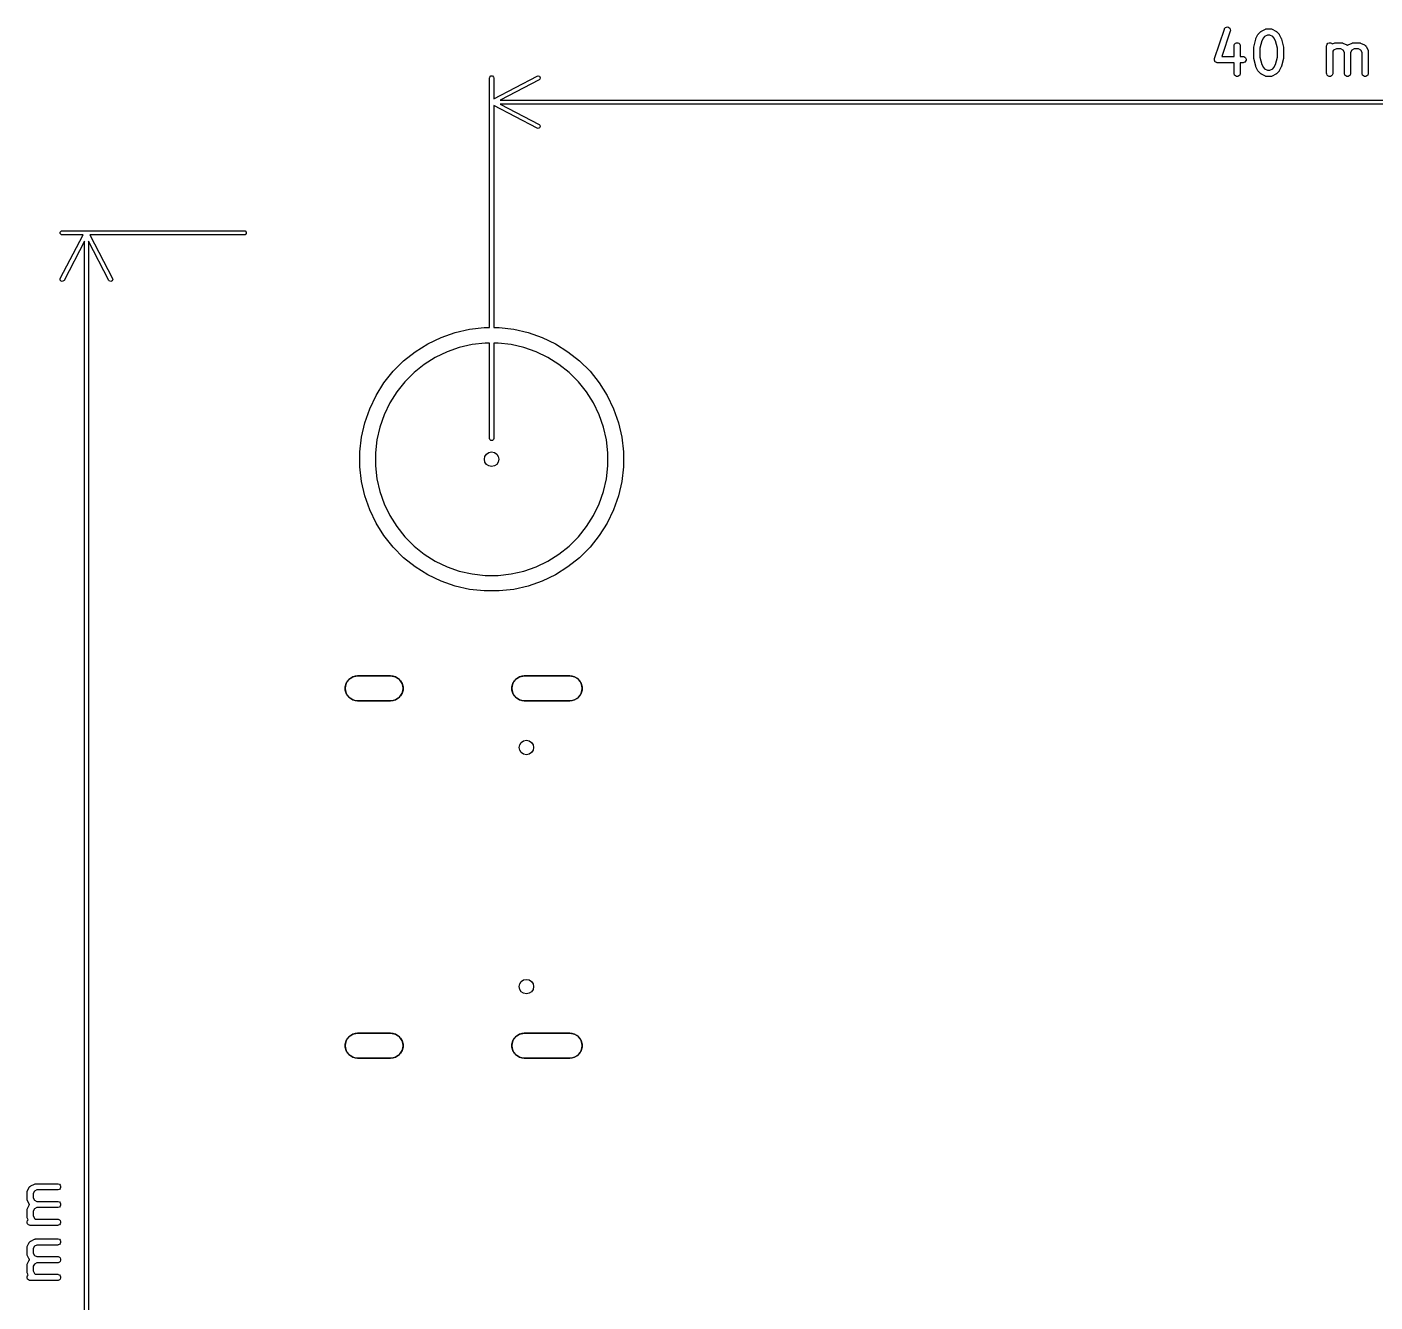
# Model space of a CAD drawing. Extents: x 4.57 to 7.12, y -5.03 to -2.67.
# Drawn here: x 4.585 to 5.867, y -3.879 to -2.665 of the extents above; entities that cross this region are included whole.
import ezdxf

# ---------------------------------------------------------------- set-up
doc = ezdxf.new("R2010")
doc.units = 0
doc.header["$MEASUREMENT"] = 0
doc.layers.add('BLACK', color=7, linetype='CONTINUOUS')

msp = doc.modelspace()

# ---------------------------------------------------------------- linework, layer by layer
at = {"layer": 'BLACK', "linetype": 'CONTINUOUS'}
for p, q in [((5.7146, -2.6953), (5.724, -2.6672)), ((5.724, -2.6672), (5.7242, -2.6667)), ((5.7242, -2.6667), (5.725, -2.6658)), ((5.725, -2.6658), (5.726, -2.6653)), ((5.726, -2.6653), (5.7272, -2.6652)), ((5.7272, -2.6652), (5.7282, -2.6656)), ((5.7282, -2.6656), (5.7291, -2.6663)), ((5.7291, -2.6663), (5.7296, -2.6673)), ((5.7296, -2.6673), (5.7297, -2.6685)), ((5.7592, -2.6692), (5.763, -2.6674)), ((5.763, -2.6674), (5.7635, -2.6671)), ((5.7635, -2.6671), (5.7636, -2.6671)), ((5.7636, -2.6671), (5.7637, -2.6671)), ((5.7637, -2.6671), (5.7643, -2.667)), ((5.7643, -2.667), (5.768, -2.667)), ((5.768, -2.667), (5.7686, -2.6671)), ((5.7686, -2.6671), (5.7687, -2.6671)), ((5.7687, -2.6671), (5.7688, -2.6671)), ((5.7688, -2.6671), (5.7694, -2.6674)), ((5.7694, -2.6674), (5.7731, -2.6692)), ((5.7296, -2.6691), (5.7215, -2.6933)), ((5.7297, -2.6685), (5.7296, -2.6691)), ((5.7337, -2.6815), (5.7345, -2.6807)), ((5.7345, -2.6807), (5.7356, -2.6802)), ((5.7356, -2.6802), (5.7367, -2.6802)), ((5.7367, -2.6802), (5.7378, -2.6807)), ((5.7378, -2.6807), (5.7386, -2.6815)), ((5.752, -2.6843), (5.7539, -2.6768)), ((5.7539, -2.6767), (5.754, -2.6765)), ((5.7539, -2.6768), (5.7539, -2.6767)), ((5.7539, -2.6767), (5.7539, -2.6767)), ((5.754, -2.6765), (5.7541, -2.6762)), ((5.7541, -2.6762), (5.756, -2.6724)), ((5.7541, -2.6762), (5.7541, -2.6762)), ((5.7541, -2.6762), (5.7541, -2.6762)), ((5.756, -2.6724), (5.7562, -2.6722)), ((5.7562, -2.6721), (5.7563, -2.672)), ((5.7562, -2.6722), (5.7562, -2.6721)), ((5.7563, -2.672), (5.7563, -2.6719)), ((5.7563, -2.6719), (5.7564, -2.6719)), ((5.7564, -2.6719), (5.7566, -2.6717)), ((5.7566, -2.6717), (5.7584, -2.6698)), ((5.7596, -2.6785), (5.7579, -2.6854)), ((5.7584, -2.6698), (5.7587, -2.6696)), ((5.7587, -2.6696), (5.7587, -2.6695)), ((5.7587, -2.6695), (5.7588, -2.6695)), ((5.7588, -2.6695), (5.7589, -2.6694)), ((5.7589, -2.6694), (5.759, -2.6694)), ((5.759, -2.6694), (5.7592, -2.6692)), ((5.7611, -2.6755), (5.7596, -2.6785)), ((5.7623, -2.6743), (5.7611, -2.6755)), ((5.765, -2.6729), (5.7623, -2.6743)), ((5.7673, -2.6729), (5.765, -2.6729)), ((5.77, -2.6743), (5.7673, -2.6729)), ((5.7712, -2.6755), (5.77, -2.6743)), ((5.7727, -2.6785), (5.7712, -2.6755)), ((5.7745, -2.6854), (5.7727, -2.6785)), ((5.7731, -2.6692), (5.7734, -2.6694)), ((5.7734, -2.6694), (5.7734, -2.6694)), ((5.7734, -2.6694), (5.7735, -2.6695)), ((5.7735, -2.6695), (5.7736, -2.6695)), ((5.7736, -2.6695), (5.7736, -2.6696)), ((5.7736, -2.6696), (5.7739, -2.6698)), ((5.7739, -2.6698), (5.7757, -2.6717)), ((5.7757, -2.6717), (5.7759, -2.6719)), ((5.7759, -2.6719), (5.776, -2.6719)), ((5.776, -2.6719), (5.776, -2.672)), ((5.776, -2.672), (5.7761, -2.6721)), ((5.7761, -2.6721), (5.7761, -2.6722)), ((5.7761, -2.6722), (5.7763, -2.6724)), ((5.7763, -2.6724), (5.7782, -2.6762)), ((5.7782, -2.6762), (5.7782, -2.6762)), ((5.7782, -2.6762), (5.7782, -2.6762)), ((5.7782, -2.6762), (5.7783, -2.6765)), ((5.7783, -2.6765), (5.7784, -2.6767)), ((5.7784, -2.6767), (5.7784, -2.6767)), ((5.7784, -2.6767), (5.7784, -2.6768)), ((5.7784, -2.6768), (5.7803, -2.6843)), ((5.8218, -2.6815), (5.8226, -2.6807)), ((5.8226, -2.6807), (5.8237, -2.6802)), ((5.8237, -2.6802), (5.8249, -2.6802)), ((5.8249, -2.6802), (5.8259, -2.6807)), ((5.8259, -2.6807), (5.8267, -2.6814)), ((5.8267, -2.6814), (5.8286, -2.6805)), ((5.8286, -2.6805), (5.8291, -2.6803)), ((5.8291, -2.6803), (5.8292, -2.6803)), ((5.8292, -2.6803), (5.8293, -2.6802)), ((5.8293, -2.6802), (5.8299, -2.6802)), ((5.8299, -2.6802), (5.8355, -2.6802)), ((5.8355, -2.6802), (5.8361, -2.6802)), ((5.8361, -2.6802), (5.8362, -2.6803)), ((5.8362, -2.6803), (5.8363, -2.6803)), ((5.8363, -2.6803), (5.8368, -2.6805)), ((5.8368, -2.6805), (5.8406, -2.6823)), ((5.8417, -2.6823), (5.8455, -2.6805)), ((5.8455, -2.6805), (5.846, -2.6803)), ((5.846, -2.6803), (5.8461, -2.6803)), ((5.8461, -2.6803), (5.8462, -2.6802)), ((5.8462, -2.6802), (5.8468, -2.6802)), ((5.8468, -2.6802), (5.8524, -2.6802)), ((5.8524, -2.6802), (5.853, -2.6802)), ((5.853, -2.6802), (5.8531, -2.6803)), ((5.8531, -2.6803), (5.8532, -2.6803)), ((5.8532, -2.6803), (5.8537, -2.6805)), ((5.8537, -2.6805), (5.8575, -2.6823)), ((5.7215, -2.6933), (5.7332, -2.6933)), ((5.7332, -2.6831), (5.7333, -2.6825)), ((5.7332, -2.6933), (5.7332, -2.6831)), ((5.7333, -2.6825), (5.7337, -2.6815)), ((5.7386, -2.6815), (5.7391, -2.6825)), ((5.7391, -2.6825), (5.7391, -2.6831)), ((5.7391, -2.6831), (5.7391, -2.6933)), ((5.7391, -2.6933), (5.7418, -2.6933)), ((5.7418, -2.6933), (5.7424, -2.6933)), ((5.7424, -2.6933), (5.7434, -2.6938)), ((5.7434, -2.6938), (5.7442, -2.6946)), ((5.752, -2.6844), (5.752, -2.6843)), ((5.752, -2.6846), (5.752, -2.6844)), ((5.752, -2.6844), (5.752, -2.6844)), ((5.752, -2.6848), (5.752, -2.6846)), ((5.752, -2.6849), (5.752, -2.6848)), ((5.752, -2.685), (5.752, -2.6849)), ((5.752, -2.6944), (5.752, -2.685)), ((5.7579, -2.6854), (5.7579, -2.694)), ((5.7745, -2.694), (5.7745, -2.6854)), ((5.7803, -2.6843), (5.7803, -2.6844)), ((5.7803, -2.6844), (5.7803, -2.6844)), ((5.7803, -2.6844), (5.7803, -2.6846)), ((5.7803, -2.6846), (5.7804, -2.6848)), ((5.7804, -2.6848), (5.7803, -2.6849)), ((5.7803, -2.6849), (5.7804, -2.685)), ((5.7804, -2.685), (5.7804, -2.6944)), ((5.8213, -2.6831), (5.8214, -2.6825)), ((5.8213, -2.7094), (5.8213, -2.6831)), ((5.8214, -2.6825), (5.8218, -2.6815)), ((5.8279, -2.6874), (5.8272, -2.6881)), ((5.8272, -2.6881), (5.8272, -2.7094)), ((5.8306, -2.6861), (5.8279, -2.6874)), ((5.8348, -2.6861), (5.8306, -2.6861)), ((5.8371, -2.6872), (5.8348, -2.6861)), ((5.8382, -2.6894), (5.8371, -2.6872)), ((5.8382, -2.7094), (5.8382, -2.6894)), ((5.8406, -2.6823), (5.8407, -2.6824)), ((5.8407, -2.6824), (5.8407, -2.6824)), ((5.8407, -2.6824), (5.8408, -2.6825)), ((5.8408, -2.6825), (5.8411, -2.6827)), ((5.8411, -2.6827), (5.8411, -2.6827)), ((5.8411, -2.6827), (5.8412, -2.6827)), ((5.8412, -2.6827), (5.8415, -2.6825)), ((5.8415, -2.6825), (5.8416, -2.6824)), ((5.8416, -2.6824), (5.8417, -2.6823)), ((5.8416, -2.6824), (5.8416, -2.6824)), ((5.8452, -2.6872), (5.8441, -2.6894)), ((5.8441, -2.6894), (5.8441, -2.7094)), ((5.8475, -2.6861), (5.8452, -2.6872)), ((5.8517, -2.6861), (5.8475, -2.6861)), ((5.8539, -2.6872), (5.8517, -2.6861)), ((5.8551, -2.6894), (5.8539, -2.6872)), ((5.8551, -2.7094), (5.8551, -2.6894)), ((5.8575, -2.6823), (5.8576, -2.6824)), ((5.8576, -2.6824), (5.8576, -2.6824)), ((5.8576, -2.6824), (5.8577, -2.6825)), ((5.8577, -2.6825), (5.858, -2.6827)), ((5.858, -2.6827), (5.8582, -2.6829)), ((5.8582, -2.6829), (5.8585, -2.6832)), ((5.8585, -2.6832), (5.8587, -2.6835)), ((5.8587, -2.6835), (5.8587, -2.6835)), ((5.8587, -2.6835), (5.8587, -2.6836)), ((5.8587, -2.6836), (5.8588, -2.6837)), ((5.8588, -2.6837), (5.8607, -2.6874)), ((5.8607, -2.6874), (5.8609, -2.688)), ((5.8609, -2.688), (5.8609, -2.6881)), ((5.8609, -2.6881), (5.8609, -2.6882)), ((5.8609, -2.6882), (5.861, -2.6887)), ((5.861, -2.6887), (5.861, -2.7094)), ((5.7145, -2.6956), (5.7146, -2.6953)), ((5.7145, -2.6957), (5.7145, -2.6956)), ((5.7145, -2.6959), (5.7145, -2.6957)), ((5.7145, -2.6957), (5.7145, -2.6957)), ((5.7145, -2.6963), (5.7145, -2.6959)), ((5.7145, -2.6968), (5.7145, -2.6963)), ((5.7146, -2.6969), (5.7145, -2.6968)), ((5.7146, -2.697), (5.7146, -2.6969)), ((5.7148, -2.6974), (5.7146, -2.697)), ((5.715, -2.6979), (5.7148, -2.6974)), ((5.715, -2.698), (5.715, -2.6979)), ((5.7151, -2.698), (5.715, -2.698)), ((5.7154, -2.6984), (5.7151, -2.698)), ((5.7158, -2.6987), (5.7154, -2.6984)), ((5.7159, -2.6987), (5.7158, -2.6987)), ((5.716, -2.6988), (5.7159, -2.6987)), ((5.7164, -2.699), (5.716, -2.6988)), ((5.7168, -2.6991), (5.7164, -2.699)), ((5.717, -2.6992), (5.7168, -2.6991)), ((5.7171, -2.6992), (5.717, -2.6992)), ((5.717, -2.6992), (5.717, -2.6992)), ((5.7174, -2.6992), (5.7171, -2.6992)), ((5.7332, -2.6992), (5.7174, -2.6992)), ((5.7332, -2.7094), (5.7332, -2.6992)), ((5.7418, -2.6992), (5.7391, -2.6992)), ((5.7391, -2.6992), (5.7391, -2.7094)), ((5.7424, -2.6991), (5.7418, -2.6992)), ((5.7434, -2.6987), (5.7424, -2.6991)), ((5.7442, -2.6979), (5.7434, -2.6987)), ((5.7442, -2.6946), (5.7447, -2.6957)), ((5.7447, -2.6968), (5.7442, -2.6979)), ((5.7447, -2.6957), (5.7447, -2.6968)), ((5.752, -2.6945), (5.752, -2.6944)), ((5.752, -2.6947), (5.752, -2.6945)), ((5.752, -2.6945), (5.752, -2.6945)), ((5.752, -2.6949), (5.752, -2.6947)), ((5.752, -2.695), (5.752, -2.6949)), ((5.752, -2.6951), (5.752, -2.695)), ((5.7539, -2.7026), (5.752, -2.6951)), ((5.754, -2.7029), (5.7539, -2.7026)), ((5.7539, -2.7026), (5.7539, -2.7026)), ((5.7539, -2.7026), (5.7539, -2.7026)), ((5.7541, -2.7031), (5.754, -2.7029)), ((5.7541, -2.7032), (5.7541, -2.7031)), ((5.7541, -2.7031), (5.7541, -2.7031)), ((5.756, -2.7069), (5.7541, -2.7032)), ((5.7579, -2.694), (5.7596, -2.7008)), ((5.7596, -2.7008), (5.7611, -2.7039)), ((5.7611, -2.7039), (5.7623, -2.7051)), ((5.7623, -2.7051), (5.765, -2.7064)), ((5.765, -2.7064), (5.7673, -2.7064)), ((5.7673, -2.7064), (5.77, -2.7051)), ((5.77, -2.7051), (5.7712, -2.7039)), ((5.7712, -2.7039), (5.7727, -2.7008)), ((5.7727, -2.7008), (5.7745, -2.694)), ((5.7782, -2.7032), (5.7763, -2.7069)), ((5.7783, -2.7029), (5.7782, -2.7031)), ((5.7782, -2.7031), (5.7782, -2.7031)), ((5.7782, -2.7031), (5.7782, -2.7032)), ((5.7784, -2.7026), (5.7783, -2.7029)), ((5.7803, -2.6951), (5.7784, -2.7026)), ((5.7784, -2.7026), (5.7784, -2.7026)), ((5.7784, -2.7026), (5.7784, -2.7026)), ((5.7804, -2.6944), (5.7803, -2.6945)), ((5.7803, -2.6945), (5.7804, -2.6945)), ((5.7804, -2.6945), (5.7803, -2.6947)), ((5.7803, -2.6947), (5.7803, -2.6949)), ((5.7803, -2.6949), (5.7803, -2.695)), ((5.7803, -2.695), (5.7803, -2.6951)), ((5.0247, -2.7136), (5.0249, -2.7129)), ((5.0247, -2.9513), (5.0247, -2.7136)), ((5.0249, -2.7129), (5.026, -2.7118)), ((5.026, -2.7118), (5.0275, -2.7118)), ((5.0275, -2.7118), (5.0285, -2.7129)), ((5.0285, -2.7129), (5.0287, -2.7136)), ((5.0287, -2.7335), (5.0702, -2.7119)), ((5.0287, -2.7136), (5.0287, -2.7335)), ((5.072, -2.7154), (5.0348, -2.7348)), ((5.0702, -2.7119), (5.0709, -2.7117)), ((5.0709, -2.7117), (5.0723, -2.7121)), ((5.0726, -2.7149), (5.072, -2.7154)), ((5.0723, -2.7121), (5.073, -2.7135)), ((5.073, -2.7135), (5.0726, -2.7149)), ((5.7333, -2.7099), (5.7332, -2.7094)), ((5.7337, -2.711), (5.7333, -2.7099)), ((5.7345, -2.7118), (5.7337, -2.711)), ((5.7356, -2.7123), (5.7345, -2.7118)), ((5.7367, -2.7123), (5.7356, -2.7123)), ((5.7378, -2.7118), (5.7367, -2.7123)), ((5.7386, -2.711), (5.7378, -2.7118)), ((5.7391, -2.7099), (5.7386, -2.711)), ((5.7391, -2.7094), (5.7391, -2.7099)), ((5.7562, -2.7072), (5.756, -2.7069)), ((5.7562, -2.7073), (5.7562, -2.7072)), ((5.7563, -2.7073), (5.7562, -2.7073)), ((5.7563, -2.7074), (5.7563, -2.7073)), ((5.7564, -2.7075), (5.7563, -2.7074)), ((5.7566, -2.7077), (5.7564, -2.7075)), ((5.7584, -2.7096), (5.7566, -2.7077)), ((5.7587, -2.7098), (5.7584, -2.7096)), ((5.7588, -2.7099), (5.7587, -2.7098)), ((5.7587, -2.7098), (5.7587, -2.7098)), ((5.7589, -2.7099), (5.7588, -2.7099)), ((5.759, -2.71), (5.7589, -2.7099)), ((5.7592, -2.7101), (5.759, -2.71)), ((5.763, -2.712), (5.7592, -2.7101)), ((5.7635, -2.7122), (5.763, -2.712)), ((5.7636, -2.7122), (5.7635, -2.7122)), ((5.7637, -2.7123), (5.7636, -2.7122)), ((5.7643, -2.7123), (5.7637, -2.7123)), ((5.768, -2.7123), (5.7643, -2.7123)), ((5.7686, -2.7123), (5.768, -2.7123)), ((5.7687, -2.7122), (5.7686, -2.7123)), ((5.7688, -2.7122), (5.7687, -2.7122)), ((5.7694, -2.712), (5.7688, -2.7122)), ((5.7731, -2.7101), (5.7694, -2.712)), ((5.7734, -2.71), (5.7731, -2.7101)), ((5.7735, -2.7099), (5.7734, -2.7099)), ((5.7734, -2.7099), (5.7734, -2.71)), ((5.7736, -2.7098), (5.7735, -2.7099)), ((5.7739, -2.7096), (5.7736, -2.7098)), ((5.7736, -2.7098), (5.7736, -2.7098)), ((5.7757, -2.7077), (5.7739, -2.7096)), ((5.7759, -2.7075), (5.7757, -2.7077)), ((5.776, -2.7074), (5.7759, -2.7075)), ((5.7761, -2.7073), (5.776, -2.7073)), ((5.776, -2.7073), (5.776, -2.7074)), ((5.7763, -2.7069), (5.7761, -2.7072)), ((5.7761, -2.7072), (5.7761, -2.7073)), ((5.8214, -2.7099), (5.8213, -2.7094)), ((5.8218, -2.711), (5.8214, -2.7099)), ((5.8226, -2.7118), (5.8218, -2.711)), ((5.8237, -2.7123), (5.8226, -2.7118)), ((5.8249, -2.7123), (5.8237, -2.7123)), ((5.8259, -2.7118), (5.8249, -2.7123)), ((5.8267, -2.711), (5.8259, -2.7118)), ((5.8272, -2.7099), (5.8267, -2.711)), ((5.8272, -2.7094), (5.8272, -2.7099)), ((5.8383, -2.7099), (5.8382, -2.7094)), ((5.8387, -2.711), (5.8383, -2.7099)), ((5.8395, -2.7118), (5.8387, -2.711)), ((5.8406, -2.7123), (5.8395, -2.7118)), ((5.8417, -2.7123), (5.8406, -2.7123)), ((5.8428, -2.7118), (5.8417, -2.7123)), ((5.8436, -2.711), (5.8428, -2.7118)), ((5.844, -2.7099), (5.8436, -2.711)), ((5.8441, -2.7094), (5.844, -2.7099)), ((5.8551, -2.7099), (5.8551, -2.7094)), ((5.8556, -2.711), (5.8551, -2.7099)), ((5.8564, -2.7118), (5.8556, -2.711)), ((5.8574, -2.7123), (5.8564, -2.7118)), ((5.8586, -2.7123), (5.8574, -2.7123)), ((5.8597, -2.7118), (5.8586, -2.7123)), ((5.8605, -2.711), (5.8597, -2.7118)), ((5.8609, -2.7099), (5.8605, -2.711)), ((5.861, -2.7094), (5.8609, -2.7099)), ((5.0702, -2.7616), (5.0287, -2.74)), ((5.0287, -2.74), (5.0287, -2.9513)), ((5.0348, -2.7348), (6.595, -2.7348)), ((6.595, -2.7387), (5.0348, -2.7387)), ((5.0348, -2.7387), (5.072, -2.7581)), ((5.072, -2.7581), (5.0726, -2.7586)), ((5.0709, -2.7618), (5.0702, -2.7616)), ((5.0723, -2.7613), (5.0709, -2.7618)), ((5.073, -2.76), (5.0723, -2.7613)), ((5.0726, -2.7586), (5.073, -2.76)), ((4.6162, -2.8604), (4.6173, -2.8593)), ((4.6162, -2.8619), (4.6162, -2.8604)), ((4.6173, -2.8593), (4.618, -2.8592)), ((4.618, -2.8592), (4.7914, -2.8592)), ((4.7914, -2.8592), (4.7922, -2.8593)), ((4.7922, -2.8593), (4.7933, -2.8604)), ((4.7933, -2.8604), (4.7933, -2.8619)), ((4.6173, -2.863), (4.6162, -2.8619)), ((4.6163, -2.9046), (4.6379, -2.8631)), ((4.618, -2.8631), (4.6173, -2.863)), ((4.6379, -2.8631), (4.618, -2.8631)), ((4.6392, -2.8692), (4.6198, -2.9064)), ((4.6392, -4.8607), (4.6392, -2.8692)), ((4.6625, -2.9064), (4.6431, -2.8692)), ((4.6431, -2.8692), (4.6431, -4.8607)), ((4.7914, -2.8631), (4.6444, -2.8631)), ((4.6444, -2.8631), (4.666, -2.9046)), ((4.7922, -2.863), (4.7914, -2.8631)), ((4.7933, -2.8619), (4.7922, -2.863)), ((4.6161, -2.9053), (4.6163, -2.9046)), ((4.6165, -2.9068), (4.6161, -2.9053)), ((4.6179, -2.9075), (4.6165, -2.9068)), ((4.6193, -2.907), (4.6179, -2.9075)), ((4.6198, -2.9064), (4.6193, -2.907)), ((4.6629, -2.907), (4.6625, -2.9064)), ((4.6644, -2.9075), (4.6629, -2.907)), ((4.6657, -2.9068), (4.6644, -2.9075)), ((4.6662, -2.9053), (4.6657, -2.9068)), ((4.666, -2.9046), (4.6662, -2.9053)), ((4.966, -2.9668), (4.9786, -2.9607)), ((4.9786, -2.9607), (4.9919, -2.956)), ((4.9919, -2.956), (5.0057, -2.9529)), ((5.0057, -2.9529), (5.0197, -2.9513)), ((5.0197, -2.9513), (5.0247, -2.9513)), ((5.0287, -2.9513), (5.0338, -2.9513)), ((5.0338, -2.9513), (5.0478, -2.9529)), ((5.0478, -2.9529), (5.0615, -2.956)), ((5.0615, -2.956), (5.0748, -2.9607)), ((5.0748, -2.9607), (5.0875, -2.9668)), ((4.943, -2.9831), (4.954, -2.9743)), ((4.954, -2.9743), (4.966, -2.9668)), ((4.9843, -2.9744), (4.9731, -2.9798)), ((4.996, -2.9703), (4.9843, -2.9744)), ((5.0082, -2.9675), (4.996, -2.9703)), ((5.0205, -2.9661), (5.0082, -2.9675)), ((5.0247, -2.9661), (5.0205, -2.9661)), ((5.0247, -3.057), (5.0247, -2.9661)), ((5.0329, -2.9661), (5.0287, -2.9661)), ((5.0287, -2.9661), (5.0287, -3.057)), ((5.0453, -2.9675), (5.0329, -2.9661)), ((5.0574, -2.9703), (5.0453, -2.9675)), ((5.0691, -2.9744), (5.0574, -2.9703)), ((5.0803, -2.9798), (5.0691, -2.9744)), ((5.0875, -2.9668), (5.0994, -2.9743)), ((5.0994, -2.9743), (5.1104, -2.9831)), ((4.9331, -2.993), (4.943, -2.9831)), ((4.9626, -2.9864), (4.9529, -2.9941)), ((4.9731, -2.9798), (4.9626, -2.9864)), ((5.0908, -2.9864), (5.0803, -2.9798)), ((5.1005, -2.9941), (5.0908, -2.9864)), ((5.1104, -2.9831), (5.1204, -2.993)), ((4.9243, -3.0041), (4.9331, -2.993)), ((4.9529, -2.9941), (4.9441, -3.0029)), ((5.1093, -3.0029), (5.1005, -2.9941)), ((5.1204, -2.993), (5.1291, -3.0041)), ((4.9168, -3.016), (4.9243, -3.0041)), ((4.9364, -3.0126), (4.9298, -3.0231)), ((4.9441, -3.0029), (4.9364, -3.0126)), ((5.1171, -3.0126), (5.1093, -3.0029)), ((5.1237, -3.0231), (5.1171, -3.0126)), ((5.1291, -3.0041), (5.1366, -3.016)), ((4.9107, -3.0287), (4.9168, -3.016)), ((4.9298, -3.0231), (4.9244, -3.0343)), ((5.1291, -3.0343), (5.1237, -3.0231)), ((5.1366, -3.016), (5.1428, -3.0287)), ((4.906, -3.042), (4.9107, -3.0287)), ((4.9244, -3.0343), (4.9203, -3.0461)), ((5.1332, -3.0461), (5.1291, -3.0343)), ((5.1428, -3.0287), (5.1474, -3.042)), ((4.9029, -3.0557), (4.906, -3.042)), ((4.9203, -3.0461), (4.9175, -3.0582)), ((5.1359, -3.0582), (5.1332, -3.0461)), ((5.1474, -3.042), (5.1505, -3.0557)), ((4.9013, -3.0697), (4.9029, -3.0557)), ((4.9175, -3.0582), (4.9161, -3.0705)), ((5.0249, -3.0578), (5.0247, -3.057)), ((5.026, -3.0589), (5.0249, -3.0578)), ((5.0275, -3.0589), (5.026, -3.0589)), ((5.0285, -3.0578), (5.0275, -3.0589)), ((5.0287, -3.057), (5.0285, -3.0578)), ((5.1373, -3.0705), (5.1359, -3.0582)), ((5.1505, -3.0557), (5.1521, -3.0697)), ((4.9013, -3.0705), (4.9013, -3.0697)), ((4.9013, -3.0838), (4.9013, -3.0705)), ((4.9161, -3.0705), (4.9161, -3.0829)), ((5.1373, -3.0829), (5.1373, -3.0705)), ((5.1521, -3.0697), (5.1521, -3.0838)), ((4.9029, -3.0978), (4.9013, -3.0838)), ((4.9161, -3.0829), (4.9175, -3.0953)), ((5.1359, -3.0953), (5.1373, -3.0829)), ((5.1521, -3.0838), (5.1505, -3.0978)), ((4.906, -3.1115), (4.9029, -3.0978)), ((4.9175, -3.0953), (4.9203, -3.1074)), ((5.1332, -3.1074), (5.1359, -3.0953)), ((5.1505, -3.0978), (5.1474, -3.1115)), ((4.9107, -3.1248), (4.906, -3.1115)), ((4.9203, -3.1074), (4.9244, -3.1191)), ((5.1291, -3.1191), (5.1332, -3.1074)), ((5.1474, -3.1115), (5.1428, -3.1248)), ((4.9168, -3.1375), (4.9107, -3.1248)), ((4.9244, -3.1191), (4.9298, -3.1303)), ((5.1237, -3.1303), (5.1291, -3.1191)), ((5.1428, -3.1248), (5.1366, -3.1375)), ((4.9243, -3.1494), (4.9168, -3.1375)), ((4.9298, -3.1303), (4.9364, -3.1408)), ((4.9364, -3.1408), (4.9441, -3.1505)), ((5.1093, -3.1505), (5.1171, -3.1408)), ((5.1171, -3.1408), (5.1237, -3.1303)), ((5.1366, -3.1375), (5.1291, -3.1494)), ((4.9331, -3.1604), (4.9243, -3.1494)), ((4.9441, -3.1505), (4.9529, -3.1593)), ((5.1005, -3.1593), (5.1093, -3.1505)), ((5.1291, -3.1494), (5.1204, -3.1604)), ((4.943, -3.1704), (4.9331, -3.1604)), ((4.9529, -3.1593), (4.9626, -3.1671)), ((4.9626, -3.1671), (4.9731, -3.1737)), ((5.0803, -3.1737), (5.0908, -3.1671)), ((5.0908, -3.1671), (5.1005, -3.1593)), ((5.1204, -3.1604), (5.1104, -3.1704)), ((4.954, -3.1792), (4.943, -3.1704)), ((4.966, -3.1867), (4.954, -3.1792)), ((4.9731, -3.1737), (4.9843, -3.1791)), ((4.9843, -3.1791), (4.996, -3.1832)), ((5.0574, -3.1832), (5.0691, -3.1791)), ((5.0691, -3.1791), (5.0803, -3.1737)), ((5.0994, -3.1792), (5.0875, -3.1867)), ((5.1104, -3.1704), (5.0994, -3.1792)), ((4.9786, -3.1928), (4.966, -3.1867)), ((4.9919, -3.1974), (4.9786, -3.1928)), ((4.996, -3.1832), (5.0082, -3.1859)), ((5.0082, -3.1859), (5.0205, -3.1873)), ((5.0205, -3.1873), (5.0329, -3.1873)), ((5.0329, -3.1873), (5.0453, -3.1859)), ((5.0453, -3.1859), (5.0574, -3.1832)), ((5.0748, -3.1928), (5.0615, -3.1974)), ((5.0875, -3.1867), (5.0748, -3.1928)), ((5.0057, -3.2006), (4.9919, -3.1974)), ((5.0197, -3.2021), (5.0057, -3.2006)), ((5.0338, -3.2021), (5.0197, -3.2021)), ((5.0478, -3.2006), (5.0338, -3.2021)), ((5.0615, -3.1974), (5.0478, -3.2006)), ((4.892, -3.2855), (4.8946, -3.2839)), ((4.8946, -3.2839), (4.8976, -3.2831)), ((4.8976, -3.2831), (4.8992, -3.283)), ((4.8992, -3.283), (4.9306, -3.283)), ((4.9306, -3.283), (4.8992, -3.283)), ((4.9306, -3.283), (4.9322, -3.2831)), ((4.9322, -3.2831), (4.9352, -3.2839)), ((4.9352, -3.2839), (4.9378, -3.2855)), ((5.0506, -3.2855), (5.0533, -3.2839)), ((5.0533, -3.2839), (5.0563, -3.2831)), ((5.0563, -3.2831), (5.0578, -3.283)), ((5.0578, -3.283), (5.1011, -3.283)), ((5.1011, -3.283), (5.0578, -3.283)), ((5.1011, -3.283), (5.1027, -3.2831)), ((5.1027, -3.2831), (5.1056, -3.2839)), ((5.1056, -3.2839), (5.1083, -3.2855)), ((4.8874, -3.2933), (4.8882, -3.2903)), ((4.8874, -3.2964), (4.8874, -3.2933)), ((4.8882, -3.2994), (4.8874, -3.2964)), ((4.8882, -3.2903), (4.8898, -3.2877)), ((4.8898, -3.2877), (4.892, -3.2855)), ((4.9378, -3.2855), (4.94, -3.2877)), ((4.94, -3.2877), (4.9416, -3.2903)), ((4.9416, -3.2903), (4.9424, -3.2933)), ((4.9424, -3.2964), (4.9416, -3.2994)), ((4.9424, -3.2933), (4.9424, -3.2964)), ((5.0461, -3.2933), (5.0469, -3.2903)), ((5.0461, -3.2964), (5.0461, -3.2933)), ((5.0469, -3.2994), (5.0461, -3.2964)), ((5.0469, -3.2903), (5.0484, -3.2877)), ((5.0484, -3.2877), (5.0506, -3.2855)), ((5.1083, -3.2855), (5.1105, -3.2877)), ((5.1105, -3.2877), (5.112, -3.2903)), ((5.112, -3.2903), (5.1128, -3.2933)), ((5.1128, -3.2964), (5.112, -3.2994)), ((5.1128, -3.2933), (5.1128, -3.2964)), ((4.8898, -3.302), (4.8882, -3.2994)), ((4.892, -3.3042), (4.8898, -3.302)), ((4.8946, -3.3058), (4.892, -3.3042)), ((4.8976, -3.3066), (4.8946, -3.3058)), ((4.8992, -3.3067), (4.8976, -3.3066)), ((4.9306, -3.3067), (4.8992, -3.3067)), ((4.8992, -3.3067), (4.9306, -3.3067)), ((4.9322, -3.3066), (4.9306, -3.3067)), ((4.9352, -3.3058), (4.9322, -3.3066)), ((4.9378, -3.3042), (4.9352, -3.3058)), ((4.94, -3.302), (4.9378, -3.3042)), ((4.9416, -3.2994), (4.94, -3.302)), ((5.0484, -3.302), (5.0469, -3.2994)), ((5.0506, -3.3042), (5.0484, -3.302)), ((5.0533, -3.3058), (5.0506, -3.3042)), ((5.0563, -3.3066), (5.0533, -3.3058)), ((5.0578, -3.3067), (5.0563, -3.3066)), ((5.1011, -3.3067), (5.0578, -3.3067)), ((5.0578, -3.3067), (5.1011, -3.3067)), ((5.1027, -3.3066), (5.1011, -3.3067)), ((5.1056, -3.3058), (5.1027, -3.3066)), ((5.1083, -3.3042), (5.1056, -3.3058)), ((5.1105, -3.302), (5.1083, -3.3042)), ((5.112, -3.2994), (5.1105, -3.302)), ((4.8882, -3.6305), (4.8898, -3.6278)), ((4.8898, -3.6278), (4.892, -3.6256)), ((4.892, -3.6256), (4.8946, -3.6241)), ((4.8946, -3.6241), (4.8976, -3.6233)), ((4.8976, -3.6233), (4.8992, -3.6232)), ((4.8992, -3.6232), (4.9306, -3.6232)), ((4.9306, -3.6232), (4.8992, -3.6232)), ((4.9306, -3.6232), (4.9322, -3.6233)), ((4.9322, -3.6233), (4.9352, -3.6241)), ((4.9352, -3.6241), (4.9378, -3.6256)), ((4.9378, -3.6256), (4.94, -3.6278)), ((4.94, -3.6278), (4.9416, -3.6305)), ((5.0469, -3.6305), (5.0484, -3.6278)), ((5.0484, -3.6278), (5.0506, -3.6256)), ((5.0506, -3.6256), (5.0533, -3.6241)), ((5.0533, -3.6241), (5.0563, -3.6233)), ((5.0563, -3.6233), (5.0578, -3.6232)), ((5.0578, -3.6232), (5.1011, -3.6232)), ((5.1011, -3.6232), (5.0578, -3.6232)), ((5.1011, -3.6232), (5.1027, -3.6233)), ((5.1027, -3.6233), (5.1056, -3.6241)), ((5.1056, -3.6241), (5.1083, -3.6256)), ((5.1083, -3.6256), (5.1105, -3.6278)), ((5.1105, -3.6278), (5.112, -3.6305)), ((4.8874, -3.6335), (4.8882, -3.6305)), ((4.8874, -3.6365), (4.8874, -3.6335)), ((4.8882, -3.6395), (4.8874, -3.6365)), ((4.8898, -3.6422), (4.8882, -3.6395)), ((4.892, -3.6444), (4.8898, -3.6422)), ((4.94, -3.6422), (4.9378, -3.6444)), ((4.9416, -3.6395), (4.94, -3.6422)), ((4.9416, -3.6305), (4.9424, -3.6335)), ((4.9424, -3.6365), (4.9416, -3.6395)), ((4.9424, -3.6335), (4.9424, -3.6365)), ((5.0461, -3.6335), (5.0469, -3.6305)), ((5.0461, -3.6365), (5.0461, -3.6335)), ((5.0469, -3.6395), (5.0461, -3.6365)), ((5.0484, -3.6422), (5.0469, -3.6395)), ((5.0506, -3.6444), (5.0484, -3.6422)), ((5.1105, -3.6422), (5.1083, -3.6444)), ((5.112, -3.6395), (5.1105, -3.6422)), ((5.112, -3.6305), (5.1128, -3.6335)), ((5.1128, -3.6365), (5.112, -3.6395)), ((5.1128, -3.6335), (5.1128, -3.6365)), ((4.8946, -3.6459), (4.892, -3.6444)), ((4.8976, -3.6467), (4.8946, -3.6459)), ((4.8992, -3.6468), (4.8976, -3.6467)), ((4.9306, -3.6468), (4.8992, -3.6468)), ((4.8992, -3.6468), (4.9306, -3.6468)), ((4.9322, -3.6467), (4.9306, -3.6468)), ((4.9352, -3.6459), (4.9322, -3.6467)), ((4.9378, -3.6444), (4.9352, -3.6459)), ((5.0533, -3.6459), (5.0506, -3.6444)), ((5.0563, -3.6467), (5.0533, -3.6459)), ((5.0578, -3.6468), (5.0563, -3.6467)), ((5.1011, -3.6468), (5.0578, -3.6468)), ((5.0578, -3.6468), (5.1011, -3.6468)), ((5.1027, -3.6467), (5.1011, -3.6468)), ((5.1056, -3.6459), (5.1027, -3.6467)), ((5.1083, -3.6444), (5.1056, -3.6459)), ((4.5849, -3.7736), (4.5867, -3.7699)), ((4.5867, -3.7699), (4.5868, -3.7698)), ((4.5868, -3.7698), (4.5868, -3.7697)), ((4.5868, -3.7697), (4.5869, -3.7697)), ((4.5869, -3.7697), (4.587, -3.7694)), ((4.587, -3.7694), (4.5873, -3.7691)), ((4.5873, -3.7691), (4.5876, -3.7689)), ((4.5876, -3.7689), (4.5879, -3.7687)), ((4.5879, -3.7687), (4.5879, -3.7686)), ((4.5879, -3.7686), (4.588, -3.7686)), ((4.588, -3.7686), (4.5881, -3.7685)), ((4.5881, -3.7685), (4.5918, -3.7667)), ((4.5918, -3.7667), (4.5924, -3.7665)), ((4.5924, -3.7665), (4.5925, -3.7665)), ((4.5925, -3.7665), (4.5926, -3.7664)), ((4.5926, -3.7664), (4.5931, -3.7664)), ((4.5931, -3.7664), (4.6138, -3.7664)), ((4.6138, -3.7664), (4.6143, -3.7664)), ((4.6143, -3.7664), (4.6154, -3.7669)), ((4.6154, -3.7669), (4.6162, -3.7677)), ((4.6162, -3.7709), (4.6154, -3.7718)), ((4.6162, -3.7677), (4.6166, -3.7687)), ((4.6166, -3.7699), (4.6162, -3.7709)), ((4.6166, -3.7687), (4.6166, -3.7699)), ((4.5846, -3.7744), (4.5847, -3.7743)), ((4.5846, -3.7749), (4.5846, -3.7744)), ((4.5846, -3.7806), (4.5846, -3.7749)), ((4.5846, -3.7811), (4.5846, -3.7806)), ((4.5847, -3.7812), (4.5846, -3.7811)), ((4.5847, -3.7742), (4.5849, -3.7736)), ((4.5847, -3.7743), (4.5847, -3.7742)), ((4.5847, -3.7813), (4.5847, -3.7812)), ((4.5849, -3.7819), (4.5847, -3.7813)), ((4.5867, -3.7856), (4.5849, -3.7819)), ((4.5916, -3.7734), (4.5905, -3.7756)), ((4.5905, -3.7756), (4.5905, -3.7799)), ((4.5905, -3.7799), (4.5916, -3.7821)), ((4.5938, -3.7723), (4.5916, -3.7734)), ((4.5916, -3.7821), (4.5938, -3.7832)), ((4.6138, -3.7723), (4.5938, -3.7723)), ((4.5938, -3.7832), (4.6138, -3.7832)), ((4.6143, -3.7722), (4.6138, -3.7723)), ((4.6138, -3.7832), (4.6143, -3.7833)), ((4.6154, -3.7718), (4.6143, -3.7722)), ((4.6143, -3.7833), (4.6154, -3.7837)), ((4.6154, -3.7837), (4.6162, -3.7845)), ((4.5846, -3.7912), (4.5847, -3.7911)), ((4.5846, -3.7918), (4.5846, -3.7912)), ((4.5846, -3.7974), (4.5846, -3.7918)), ((4.5847, -3.791), (4.5849, -3.7905)), ((4.5847, -3.7911), (4.5847, -3.791)), ((4.5849, -3.7905), (4.5867, -3.7867)), ((4.5868, -3.7857), (4.5867, -3.7856)), ((4.5867, -3.7867), (4.5868, -3.7866)), ((4.5868, -3.7858), (4.5868, -3.7857)), ((4.5869, -3.7858), (4.5868, -3.7858)), ((4.5868, -3.7866), (4.5869, -3.7865)), ((4.5868, -3.7866), (4.5868, -3.7866)), ((4.587, -3.7861), (4.5869, -3.7858)), ((4.5869, -3.7865), (4.587, -3.7862)), ((4.5871, -3.7862), (4.587, -3.7861)), ((4.587, -3.7862), (4.5871, -3.7862)), ((4.5916, -3.7903), (4.5905, -3.7925)), ((4.5905, -3.7925), (4.5905, -3.7967)), ((4.5905, -3.7967), (4.5918, -3.7994)), ((4.5938, -3.7891), (4.5916, -3.7903)), ((4.6138, -3.7891), (4.5938, -3.7891)), ((4.6143, -3.7891), (4.6138, -3.7891)), ((4.6154, -3.7886), (4.6143, -3.7891)), ((4.6162, -3.7878), (4.6154, -3.7886)), ((4.6162, -3.7845), (4.6166, -3.7856)), ((4.6166, -3.7868), (4.6162, -3.7878)), ((4.6166, -3.7856), (4.6166, -3.7868)), ((4.5846, -3.798), (4.5846, -3.7974)), ((4.5847, -3.7981), (4.5846, -3.798)), ((4.5846, -3.8025), (4.5851, -3.8014)), ((4.5846, -3.8036), (4.5846, -3.8025)), ((4.5851, -3.8047), (4.5846, -3.8036)), ((4.5847, -3.7982), (4.5847, -3.7981)), ((4.5849, -3.7988), (4.5847, -3.7982)), ((4.5858, -3.8006), (4.5849, -3.7988)), ((4.5851, -3.8014), (4.5858, -3.8006)), ((4.5859, -3.8055), (4.5851, -3.8047)), ((4.5869, -3.8059), (4.5859, -3.8055)), ((4.5875, -3.806), (4.5869, -3.8059)), ((4.6138, -3.806), (4.5875, -3.806)), ((4.5918, -3.7994), (4.5925, -3.8001)), ((4.5925, -3.8001), (4.6138, -3.8001)), ((4.6138, -3.8001), (4.6143, -3.8002)), ((4.6143, -3.8059), (4.6138, -3.806)), ((4.6143, -3.8002), (4.6154, -3.8006)), ((4.6154, -3.8055), (4.6143, -3.8059)), ((4.6154, -3.8006), (4.6162, -3.8014)), ((4.6162, -3.8047), (4.6154, -3.8055)), ((4.6162, -3.8014), (4.6166, -3.8025)), ((4.6166, -3.8036), (4.6162, -3.8047)), ((4.6166, -3.8025), (4.6166, -3.8036)), ((4.5849, -3.8261), (4.5867, -3.8224)), ((4.5867, -3.8224), (4.5868, -3.8223)), ((4.5868, -3.8223), (4.5868, -3.8222)), ((4.5868, -3.8222), (4.5869, -3.8222)), ((4.5869, -3.8222), (4.587, -3.8219)), ((4.587, -3.8219), (4.5873, -3.8216)), ((4.5873, -3.8216), (4.5876, -3.8213)), ((4.5876, -3.8213), (4.5879, -3.8212)), ((4.5879, -3.8212), (4.5879, -3.8211)), ((4.5879, -3.8211), (4.588, -3.8211)), ((4.588, -3.8211), (4.5881, -3.821)), ((4.5881, -3.821), (4.5918, -3.8192)), ((4.5918, -3.8192), (4.5924, -3.819)), ((4.5924, -3.819), (4.5925, -3.8189)), ((4.5925, -3.8189), (4.5926, -3.8189)), ((4.5926, -3.8189), (4.5931, -3.8188)), ((4.5931, -3.8188), (4.6138, -3.8188)), ((4.6138, -3.8188), (4.6143, -3.8189)), ((4.6143, -3.8189), (4.6154, -3.8193)), ((4.6154, -3.8193), (4.6162, -3.8202)), ((4.6162, -3.8202), (4.6166, -3.8212)), ((4.6166, -3.8224), (4.6162, -3.8234)), ((4.6166, -3.8212), (4.6166, -3.8224)), ((4.5846, -3.8274), (4.5846, -3.8268)), ((4.5846, -3.8268), (4.5847, -3.8268)), ((4.5846, -3.8331), (4.5846, -3.8274)), ((4.5846, -3.8336), (4.5846, -3.8331)), ((4.5847, -3.8337), (4.5846, -3.8336)), ((4.5847, -3.8266), (4.5849, -3.8261)), ((4.5847, -3.8268), (4.5847, -3.8266)), ((4.5847, -3.8338), (4.5847, -3.8337)), ((4.5849, -3.8344), (4.5847, -3.8338)), ((4.5867, -3.8381), (4.5849, -3.8344)), ((4.5916, -3.8259), (4.5905, -3.8281)), ((4.5905, -3.8281), (4.5905, -3.8324)), ((4.5905, -3.8324), (4.5916, -3.8346)), ((4.5938, -3.8248), (4.5916, -3.8259)), ((4.5916, -3.8346), (4.5938, -3.8357)), ((4.6138, -3.8248), (4.5938, -3.8248)), ((4.6143, -3.8247), (4.6138, -3.8248)), ((4.6154, -3.8243), (4.6143, -3.8247)), ((4.6162, -3.8234), (4.6154, -3.8243)), ((4.5846, -3.8437), (4.5847, -3.8436)), ((4.5846, -3.8443), (4.5846, -3.8437)), ((4.5846, -3.8499), (4.5846, -3.8443)), ((4.5847, -3.8435), (4.5849, -3.843)), ((4.5847, -3.8436), (4.5847, -3.8435)), ((4.5849, -3.843), (4.5867, -3.8392)), ((4.5868, -3.8382), (4.5867, -3.8381)), ((4.5867, -3.8392), (4.5868, -3.8391)), ((4.5868, -3.8383), (4.5868, -3.8382)), ((4.5869, -3.8383), (4.5868, -3.8383)), ((4.5868, -3.8391), (4.5869, -3.839)), ((4.5868, -3.8391), (4.5868, -3.8391)), ((4.587, -3.8386), (4.5869, -3.8383)), ((4.5869, -3.839), (4.587, -3.8387)), ((4.5871, -3.8387), (4.587, -3.8386)), ((4.587, -3.8387), (4.5871, -3.8387)), ((4.5916, -3.8428), (4.5905, -3.845)), ((4.5905, -3.845), (4.5905, -3.8492)), ((4.5938, -3.8416), (4.5916, -3.8428)), ((4.5938, -3.8357), (4.6138, -3.8357)), ((4.6138, -3.8416), (4.5938, -3.8416)), ((4.6138, -3.8357), (4.6143, -3.8358)), ((4.6143, -3.8416), (4.6138, -3.8416)), ((4.6143, -3.8358), (4.6154, -3.8362)), ((4.6154, -3.8411), (4.6143, -3.8416)), ((4.6154, -3.8362), (4.6162, -3.837)), ((4.6162, -3.8403), (4.6154, -3.8411)), ((4.6162, -3.837), (4.6166, -3.8381)), ((4.6166, -3.8393), (4.6162, -3.8403)), ((4.6166, -3.8381), (4.6166, -3.8393)), ((4.5846, -3.8505), (4.5846, -3.8499)), ((4.5847, -3.8506), (4.5846, -3.8505)), ((4.5846, -3.855), (4.5851, -3.8539)), ((4.5846, -3.8561), (4.5846, -3.855)), ((4.5851, -3.8572), (4.5846, -3.8561)), ((4.5847, -3.8507), (4.5847, -3.8506)), ((4.5849, -3.8512), (4.5847, -3.8507)), ((4.5858, -3.8531), (4.5849, -3.8512)), ((4.5851, -3.8539), (4.5858, -3.8531)), ((4.5859, -3.858), (4.5851, -3.8572)), ((4.5869, -3.8584), (4.5859, -3.858)), ((4.5875, -3.8585), (4.5869, -3.8584)), ((4.6138, -3.8585), (4.5875, -3.8585)), ((4.5905, -3.8492), (4.5918, -3.8519)), ((4.5918, -3.8519), (4.5925, -3.8526)), ((4.5925, -3.8526), (4.6138, -3.8526)), ((4.6138, -3.8526), (4.6143, -3.8527)), ((4.6143, -3.8584), (4.6138, -3.8585)), ((4.6143, -3.8527), (4.6154, -3.8531)), ((4.6154, -3.858), (4.6143, -3.8584)), ((4.6154, -3.8531), (4.6162, -3.8539)), ((4.6162, -3.8572), (4.6154, -3.858)), ((4.6162, -3.8539), (4.6166, -3.855)), ((4.6166, -3.8561), (4.6162, -3.8572)), ((4.6166, -3.855), (4.6166, -3.8561))]:
    msp.add_line(p, q, dxfattribs=at)
at = {"layer": 'BLACK'}
for centre in [(5.0267, -3.0767), (5.0267, -3.0767), (5.0598, -3.3511), (5.0598, -3.3511), (5.0598, -3.5787), (5.0598, -3.5787)]:
    msp.add_circle(centre, 0.00689, dxfattribs=at)
for centre, start, end in [((4.8992, -3.2948), 90, 270), ((4.9306, -3.2948), -90, 90), ((5.0578, -3.2948), 90, 270), ((5.1011, -3.2948), -90, 90), ((4.8992, -3.635), 90, 270), ((4.9306, -3.635), -90, 90), ((5.0578, -3.635), 90, 270), ((5.1011, -3.635), -90, 90)]:
    msp.add_arc(centre, 0.0118, start, end, dxfattribs=at)

doc.saveas('drawing.dxf')
